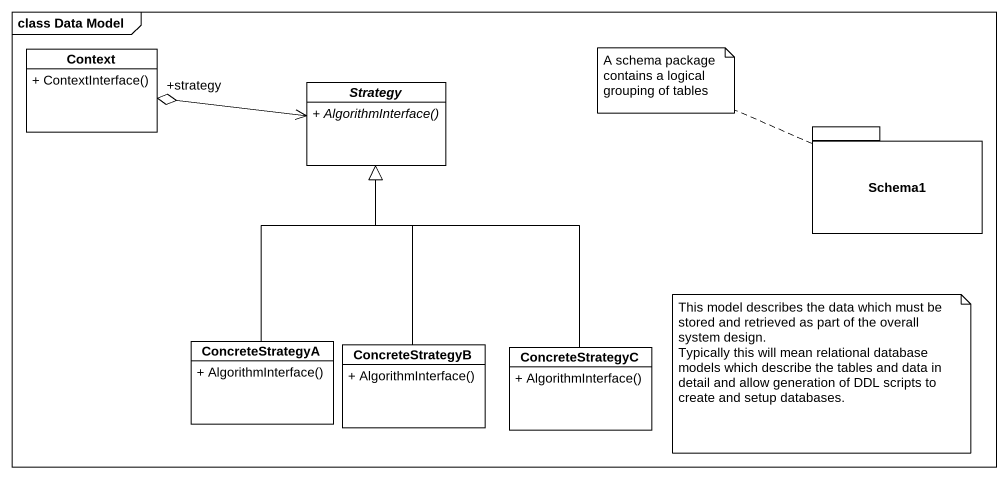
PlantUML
@startuml
mainframe class Data Model
hide circle
hide empty members
skinparam classAttributeIconSize 0
class Context {
  + ContextInterface()
}
abstract class Strategy {
  {abstract} + AlgorithmInterface()
}
package Schema1 {
}
class ConcreteStrategyA {
  + AlgorithmInterface()
}
class ConcreteStrategyB {
  + AlgorithmInterface()
}
class ConcreteStrategyC {
  + AlgorithmInterface()
}
Context "+strategy" o-right-> Strategy
ConcreteStrategyA -up-|> Strategy
ConcreteStrategyB -up-|> Strategy
ConcreteStrategyC -up-|> Strategy
note left of Schema1 : A schema package contains a logical grouping of tables
note as N2
  This model describes the data which must be stored and retrieved as part of the overall system design.
  Typically this will mean relational database models which describe the tables and data in detail and allow generation of DDL scripts to create and setup databases.
end note
@enduml
